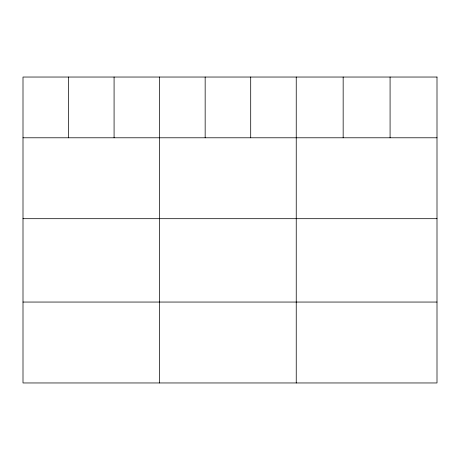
<?xml version="1.0" encoding="UTF-8"?>
<svg xmlns="http://www.w3.org/2000/svg" width="460" height="460" viewBox="0 0 460 460"><rect width="100%" height="100%" fill="white"/><g stroke="black" fill="none" stroke-linecap="round" stroke-linejoin="round"><path stroke-width="0.69" d="M23 137.787L437 137.787M23 218.69L437 218.69M23 302.053L437 302.053M390.08 77.038L390.08 137.787M343.16 77.038L343.16 137.787M296.24 77.038L296.24 382.961M250.7 77.038L250.7 137.787M205.16 77.038L205.16 137.787M159.62 77.038L159.62 382.961M114.08 77.038L114.08 137.787M68.54 77.038L68.54 137.787M437 77.038L23 77.038L23 382.961L437 382.961L437 77.038"/></g></svg>
